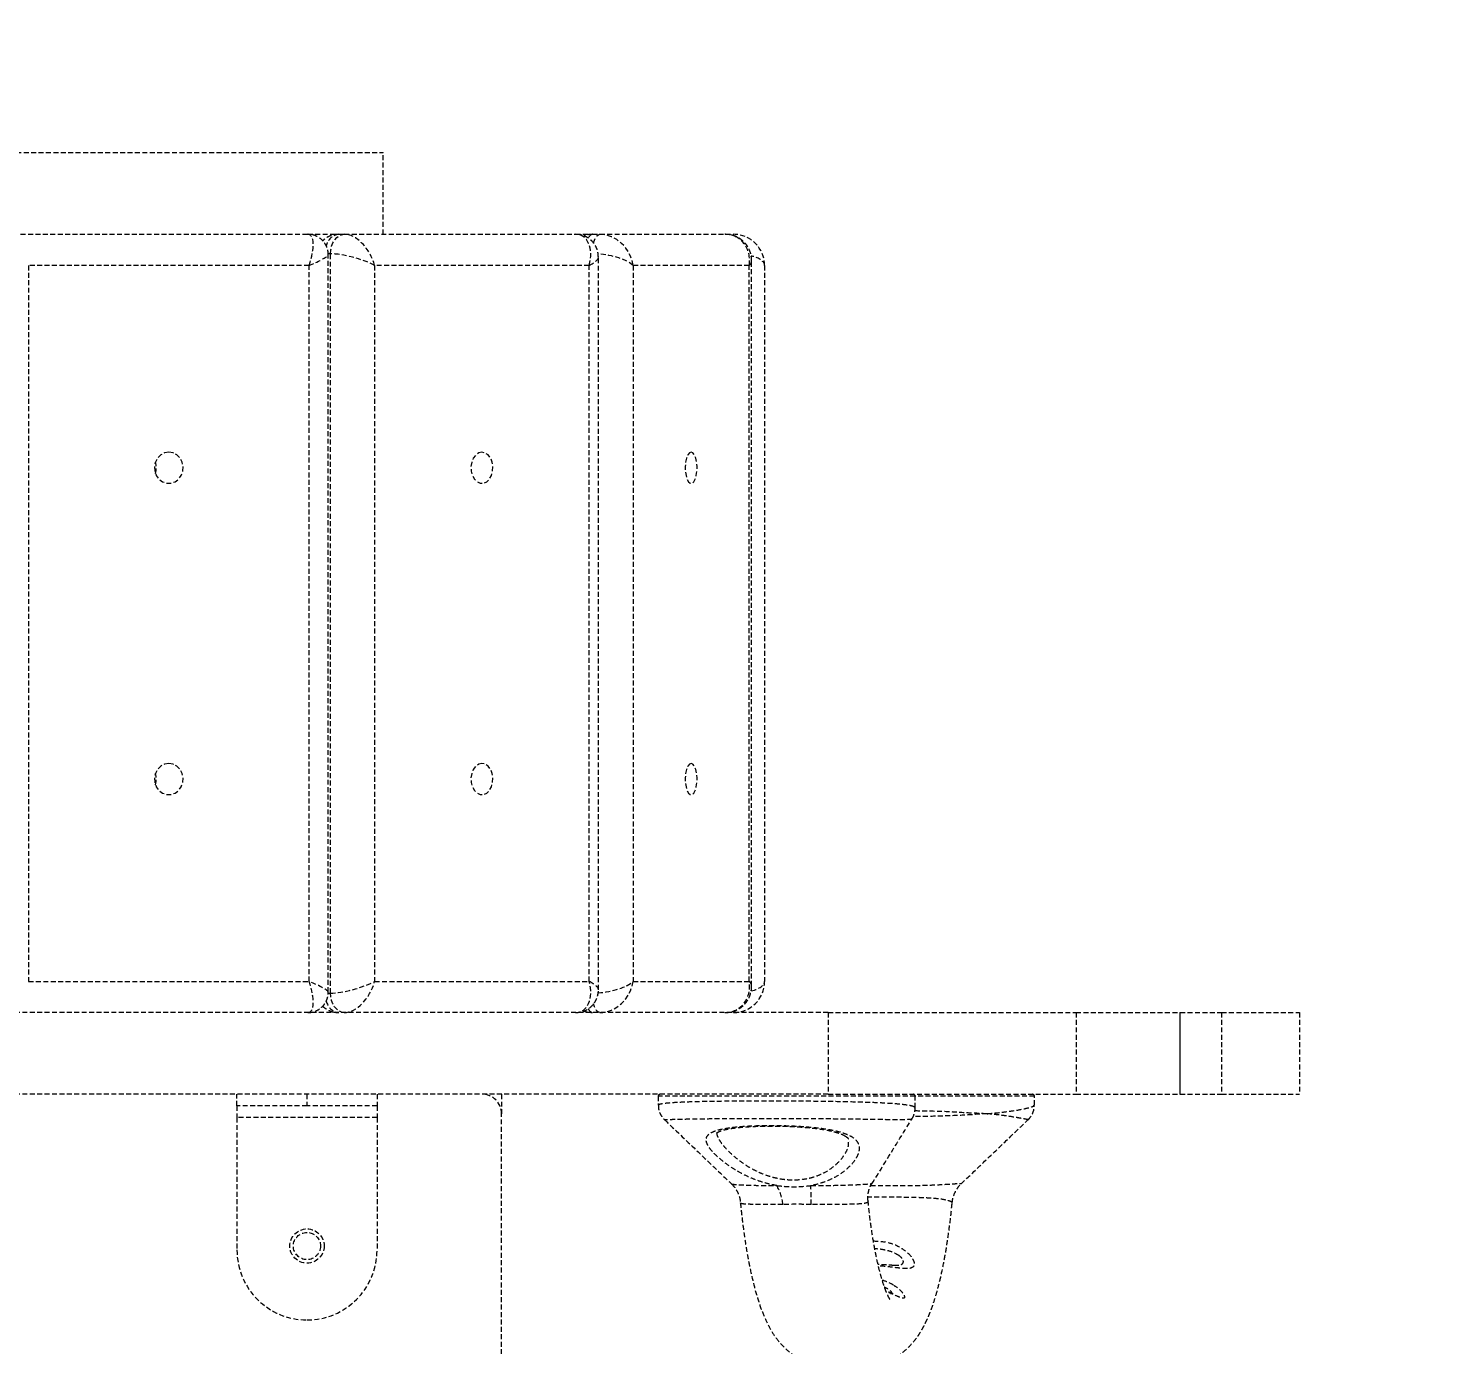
# Model space of a CAD drawing. Header units: millimetres. Extents: x -468 to 5922, y -120 to 5313.
# Drawn here: x 4095.6 to 4462.2, y 3506.8 to 3845 of the extents above; entities that cross this region are included whole.
import ezdxf

# ---------------------------------------------------------------- set-up
doc = ezdxf.new("R2010")
doc.units = ezdxf.units.MM
doc.linetypes.add('HIDDEN', pattern=[1.905, 1.27, -0.635])
doc.layers.add('DIKOM_ОБЬЕКТ', color=7, linetype='Continuous')
doc.layers.add('DIKOM_РАЗМЕР_ЗОНА', color=7, linetype='Continuous')
doc.styles.add('style1', font='arialbd.ttf', dxfattribs={"width": 0.8})
doc.dimstyles.new('1-50', dxfattribs={"dimtxt": 300, "dimasz": 200, "dimexe": 100, "dimexo": 0, "dimgap": 100, "dimtad": 1, "dimtxsty": 'style1', "dimcen": 200, "dimclrd": 7, "dimclre": 7, "dimclrt": 7, "dimadec": 1, "dimazin": 2, "dimtfac": 1, "dimtmove": 0, "dimatfit": 2, "dimfxl": 0, "dimlwd": 25, "dimlwe": 18, "dimarcsym": 0})

# ---------------------------------------------------------------- blocks, each defined once
blk = doc.blocks.new('*D38')
at = {"layer": 'Defpoints', "color": 0, "transparency": 16777216}
for p in [(4635.22, 5313.1), (-18.18, 679.1), (4922.12, 679.1)]:
    blk.add_point(p, dxfattribs=at)
at = {"layer": 'DIKOM_РАЗМЕР_ЗОНА', "color": 7, "lineweight": 18, "transparency": 16777216}
for p, q in [((4635.22, 5313.1), (-118.18, 5313.1)), ((4922.12, 679.1), (-118.18, 679.1))]:
    blk.add_line(p, q, dxfattribs=at)
at = {"layer": 'DIKOM_РАЗМЕР_ЗОНА', "color": 7, "lineweight": 25, "transparency": 16777216}
blk.add_line((-18.18, 5113.1), (-18.18, 879.1), dxfattribs=at)
at = {"layer": 'DIKOM_РАЗМЕР_ЗОНА', "color": 7, "transparency": 16777216}
for points in [[(-51.51, 5113.1), (15.15, 5113.1), (-18.18, 5313.1)], [(-51.51, 879.1), (15.15, 879.1), (-18.18, 679.1)]]:
    blk.add_solid(points, dxfattribs=at)
at = {"layer": 'DIKOM_РАЗМЕР_ЗОНА', "color": 7, "transparency": 16777216, "insert": (-271.35, 2810.16), "char_height": 300, "attachment_point": 5, "rotation": 90, "style": 'style1'}
blk.add_mtext('{\\fArial|b0|i0|c204|p34;4640}', dxfattribs=at)

msp = doc.modelspace()

# ---------------------------------------------------------------- linework, layer by layer
at = {"layer": 'DIKOM_ОБЬЕКТ', "color": 7, "linetype": 'HIDDEN', "lineweight": 15}
for p, q in [((3886.717, 3813.098), (4186.717, 3813.098)), ((4186.717, 3792.098), (4186.717, 3813.098)), ((4089.758, 3792.098), (4167.364, 3792.098)), ((4167.364, 3792.098), (4175.31, 3792.098)), ((4175.31, 3792.098), (4176.724, 3792.098)), ((4176.724, 3792.098), (4236.121, 3792.098)), ((4236.121, 3792.098), (4240.528, 3792.098)), ((4240.528, 3792.098), (4242.375, 3792.098)), ((4242.375, 3792.098), (4274.521, 3792.098)), ((4274.717, 3792.098), (4276.717, 3792.098)), ((4276.717, 3791.743), (4276.717, 3792.098)), ((4095.591, 3784.098), (4095.591, 3600.098)), ((4167.654, 3784.098), (4095.591, 3784.098)), ((4167.654, 3600.098), (4167.654, 3784.098)), ((4173.189, 3787.098), (4172.579, 3787.098)), ((4172.592, 3597.327), (4172.592, 3786.87)), ((4173.189, 3597.098), (4173.189, 3787.098)), ((4184.502, 3784.098), (4184.502, 3600.098)), ((4239.657, 3784.098), (4184.502, 3784.098)), ((4239.657, 3600.098), (4239.657, 3784.098)), ((4242, 3597.977), (4242, 3786.22)), ((4250.915, 3784.098), (4250.915, 3600.098)), ((4280.764, 3784.098), (4250.915, 3784.098)), ((4280.764, 3600.098), (4280.764, 3784.098)), ((4281.373, 3598.95), (4281.373, 3785.246)), ((4284.717, 3784.098), (4284.717, 3600.098)), ((4095.591, 3600.098), (4167.654, 3600.098)), ((4172.587, 3597.098), (4173.189, 3597.098)), ((4184.502, 3600.098), (4239.657, 3600.098)), ((4250.915, 3600.098), (4280.764, 3600.098)), ((4301.017, 3592.098), (4076.029, 3592.098)), ((4276.717, 3592.098), (4276.717, 3592.435)), ((4301.017, 3592.098), (4301.017, 3571.098)), ((4301.017, 3592.098), (4364.718, 3592.098)), ((4364.718, 3592.098), (4364.718, 3571.098)), ((4364.718, 3592.098), (4391.42, 3592.098)), ((4391.42, 3592.098), (4391.42, 3571.098)), ((4391.42, 3592.098), (4391.488, 3592.098)), ((4391.488, 3571.098), (4391.488, 3592.098)), ((4391.488, 3592.098), (4402.118, 3592.098)), ((4402.118, 3592.098), (4402.118, 3571.098)), ((4402.118, 3592.098), (4422.118, 3592.098)), ((4422.118, 3592.098), (4422.118, 3571.098)), ((4301.017, 3571.098), (4076.029, 3571.098)), ((4149.131, 3568.098), (4149.131, 3571.098)), ((4167.131, 3571.098), (4167.131, 3568.098)), ((4185.131, 3571.098), (4185.131, 3568.098)), ((4217.131, 3571.098), (4217.131, 3566.098)), ((4301.017, 3571.098), (4364.718, 3571.098)), ((4364.718, 3571.098), (4391.42, 3571.098)), ((4391.42, 3571.098), (4391.488, 3571.098)), ((4391.488, 3571.098), (4402.118, 3571.098)), ((4402.118, 3571.098), (4422.118, 3571.098)), ((4167.131, 3568.098), (4149.131, 3568.098)), ((4149.131, 3568.098), (4149.131, 3565.098)), ((4185.131, 3568.098), (4167.131, 3568.098)), ((4185.131, 3568.098), (4185.131, 3565.098)), ((4257.375, 3570.598), (4257.375, 3568.3)), ((4285.162, 3570.598), (4257.375, 3570.598)), ((4323.375, 3570.598), (4285.162, 3570.598)), ((4323.375, 3567.587), (4323.375, 3570.598)), ((4354.027, 3570.598), (4323.375, 3570.598)), ((4354.027, 3568.302), (4354.027, 3570.598)), ((4185.131, 3565.098), (4149.131, 3565.098)), ((4149.131, 3565.098), (4149.131, 3531.098)), ((4185.131, 3565.098), (4185.131, 3531.098)), ((4217.131, 2426.098), (4217.131, 3566.098)), ((4276.311, 3548.084), (4276.305, 3548.079)), ((4317.731, 3527.144), (4317.919, 3527.144))]:
    msp.add_line(p, q, dxfattribs=at)
at = {"layer": 'DIKOM_ОБЬЕКТ', "color": 7, "linetype": 'HIDDEN', "lineweight": 15, "flags": 128}
for points in [[(4173.189, 3787.098), (4173.257, 3788.074), (4173.458, 3789.012), (4173.785, 3789.876), (4174.224, 3790.634), (4174.76, 3791.256), (4175.371, 3791.718), (4176.034, 3792.002), (4176.724, 3792.098)], [(4240.78, 3789.858), (4240.785, 3789.876), (4241.022, 3790.634), (4241.312, 3791.256), (4241.643, 3791.718), (4242.002, 3792.002), (4242.375, 3792.098)], [(4131.623, 3736.098), (4130.533, 3735.921), (4129.541, 3735.403), (4128.733, 3734.592), (4128.183, 3733.56), (4127.937, 3732.397), (4128.02, 3731.208), (4128.422, 3730.098), (4129.109, 3729.166), (4130.019, 3728.495), (4131.072, 3728.143), (4132.173, 3728.143), (4133.226, 3728.495), (4134.136, 3729.166), (4134.823, 3730.098), (4135.225, 3731.208), (4135.308, 3732.397), (4135.063, 3733.56), (4134.512, 3734.592), (4133.704, 3735.403), (4132.712, 3735.921), (4131.623, 3736.098)], [(4212.08, 3736.098), (4211.246, 3735.921), (4210.486, 3735.403), (4209.868, 3734.592), (4209.447, 3733.56), (4209.259, 3732.397), (4209.322, 3731.208), (4209.63, 3730.098), (4210.156, 3729.166), (4210.852, 3728.495), (4211.658, 3728.143), (4212.501, 3728.143), (4213.307, 3728.495), (4214.003, 3729.166), (4214.529, 3730.098), (4214.837, 3731.208), (4214.9, 3732.397), (4214.712, 3733.56), (4214.291, 3734.592), (4213.673, 3735.403), (4212.913, 3735.921), (4212.08, 3736.098)], [(4265.839, 3736.098), (4265.388, 3735.921), (4264.977, 3735.403), (4264.642, 3734.592), (4264.414, 3733.56), (4264.313, 3732.397), (4264.347, 3731.208), (4264.514, 3730.098), (4264.798, 3729.166), (4265.175, 3728.495), (4265.611, 3728.143), (4266.067, 3728.143), (4266.503, 3728.495), (4266.88, 3729.166), (4267.165, 3730.098), (4267.332, 3731.208), (4267.366, 3732.397), (4267.264, 3733.56), (4267.036, 3734.592), (4266.702, 3735.403), (4266.29, 3735.921), (4265.839, 3736.098)], [(4131.623, 3656.098), (4130.533, 3655.921), (4129.541, 3655.403), (4128.733, 3654.592), (4128.183, 3653.56), (4127.937, 3652.397), (4128.02, 3651.208), (4128.422, 3650.098), (4129.109, 3649.166), (4130.019, 3648.495), (4131.072, 3648.143), (4132.173, 3648.143), (4133.226, 3648.495), (4134.136, 3649.166), (4134.823, 3650.098), (4135.225, 3651.208), (4135.308, 3652.397), (4135.063, 3653.56), (4134.512, 3654.592), (4133.704, 3655.403), (4132.712, 3655.921), (4131.623, 3656.098)], [(4212.08, 3656.098), (4211.246, 3655.921), (4210.486, 3655.403), (4209.868, 3654.592), (4209.447, 3653.56), (4209.259, 3652.397), (4209.322, 3651.208), (4209.63, 3650.098), (4210.156, 3649.166), (4210.852, 3648.495), (4211.658, 3648.143), (4212.501, 3648.143), (4213.307, 3648.495), (4214.003, 3649.166), (4214.529, 3650.098), (4214.837, 3651.208), (4214.9, 3652.397), (4214.712, 3653.56), (4214.291, 3654.592), (4213.673, 3655.403), (4212.913, 3655.921), (4212.08, 3656.098)], [(4265.839, 3656.098), (4265.388, 3655.921), (4264.977, 3655.403), (4264.642, 3654.592), (4264.414, 3653.56), (4264.313, 3652.397), (4264.347, 3651.208), (4264.514, 3650.098), (4264.798, 3649.166), (4265.175, 3648.495), (4265.611, 3648.143), (4266.067, 3648.143), (4266.503, 3648.495), (4266.88, 3649.166), (4267.165, 3650.098), (4267.332, 3651.208), (4267.366, 3652.397), (4267.264, 3653.56), (4267.036, 3654.592), (4266.702, 3655.403), (4266.29, 3655.921), (4265.839, 3656.098)], [(4176.724, 3592.098), (4176.034, 3592.195), (4175.371, 3592.479), (4174.76, 3592.941), (4174.224, 3593.563), (4173.785, 3594.321), (4173.458, 3595.185), (4173.257, 3596.123), (4173.189, 3597.098)], [(4242.375, 3592.098), (4242.002, 3592.195), (4241.643, 3592.479), (4241.312, 3592.941), (4241.022, 3593.563), (4240.785, 3594.321), (4240.782, 3594.33)], [(4296.667, 3542.773), (4296.658, 3543.565), (4296.651, 3544.316), (4296.644, 3545.018), (4296.637, 3545.668), (4296.632, 3546.258), (4296.628, 3546.785), (4296.625, 3547.244), (4296.623, 3547.632)]]:
    msp.add_lwpolyline(points, dxfattribs=at)
at = {"layer": 'DIKOM_ОБЬЕКТ', "color": 7, "linetype": 'HIDDEN', "lineweight": 15}
for radius in [4.4, 3.5]:
    msp.add_circle((4167.131, 3532.098), radius, dxfattribs=at)
for centre, radius, start, end in [((4175.762, 3788.358), 3.768, 96.89193, 168.90813), ((4240.869, 3790.56), 1.576, 102.50234, 157.67489), ((4276.717, 3784.098), 8, 0, 90), ((4124.126, 3732.098), 4.304, 340.31167, 19.68833), ((4124.126, 3652.098), 4.304, 340.31074, 19.68926), ((4276.717, 3600.098), 8, 270, 0), ((4175.757, 3595.827), 3.756, 191.65105, 263.16269), ((4240.868, 3593.636), 1.574, 202.38806, 257.51882), ((4212.131, 3566.098), 5, 0, 90), ((4257.875, 3570.598), 0.5, 90, 180), ((4322.875, 3570.598), 0.5, 0, 90), ((4353.527, 3570.598), 0.5, 0, 90), ((4277.95, 3541.79), 11.481, 4.90715, 30.58508), ((4167.131, 3531.098), 18, 180, 270), ((4167.131, 3531.098), 18, 270, 0)]:
    msp.add_arc(centre, radius, start, end, dxfattribs=at)
for centre, major_axis, ratio, start_param, end_param in [((4164.592, 3784.098), (3.153, 7.929), 0.3363472, 4.8453439, 6.4161402), ((4178.846, 3784.098), (-3.654, 7.664), 0.6277393, 4.4215622, 5.9923586), ((4234, 3784.098), (3.654, 7.664), 0.6277393, 5.0032157, 6.574012), ((4243.524, 3784.098), (-4.577, 7.004), 0.8446743, 4.2080662, 5.7788625), ((4273.373, 3784.098), (4.577, 7.004), 0.8446743, 5.2167117, 6.7875081), ((4164.592, 3784.098), (7.992, 2.821), 0.1278709, 5.059989, 6.2380863), ((4178.846, 3784.098), (7.98, -2.264), 0.2466119, 0.8552526, 2.4260489), ((4234, 3784.098), (7.98, 2.264), 0.2466119, 5.4279327, 6.2125075), ((4243.524, 3784.098), (7.988, -1.299), 0.3385561, 0.4476845, 1.8302645), ((4273.373, 3784.098), (7.988, 1.299), 0.3385561, 5.8355008, 6.227335), ((4276.717, 3784.098), (8, 0), 0.375, 0, 0.955195), ((4164.592, 3600.098), (-3.153, 7.929), 0.3363472, 3.0086378, 4.5794341), ((4164.592, 3600.098), (7.992, -2.821), 0.1278709, 0.045099, 1.2231963), ((4178.846, 3600.098), (7.98, 2.264), 0.2466119, 3.8571364, 5.4279327), ((4178.846, 3600.098), (3.654, 7.664), 0.6277393, 3.4324194, 5.0032157), ((4234, 3600.098), (-3.654, 7.664), 0.6277393, 2.8507659, 4.4215622), ((4234, 3600.098), (7.98, -2.264), 0.2466119, 0.0698544, 0.8552526), ((4243.524, 3600.098), (7.988, 1.299), 0.3385561, 4.4527892, 5.8355008), ((4243.524, 3600.098), (4.577, 7.004), 0.8446743, 3.6459154, 5.2167117), ((4273.373, 3600.098), (-4.577, 7.004), 0.8446743, 2.6372699, 4.2080662), ((4273.373, 3600.098), (7.988, -1.299), 0.3385561, 0.0549854, 0.4476845), ((4276.717, 3600.098), (8, 0), 0.375, 5.3282019, 6.2831853)]:
    msp.add_ellipse(centre, major_axis=major_axis, ratio=ratio, start_param=start_param, end_param=end_param, dxfattribs=at)
for points, knots in [([(4172.57, 3786.863), (4172.576, 3786.974), (4172.605, 3787.46), (4172.421, 3788.343), (4171.985, 3789.44), (4171.261, 3790.451), (4170.319, 3791.258), (4169.255, 3791.793), (4168.26, 3792.059), (4167.634, 3792.087), (4167.364, 3792.098)], [0, 0, 0, 0, 0.0415355, 0.1802912, 0.3239138, 0.4701549, 0.6280133, 0.7701994, 0.900869, 1, 1, 1, 1]), ([(4175.31, 3792.098), (4174.835, 3792.069), (4173.939, 3792.014), (4172.695, 3791.553), (4171.769, 3791.033), (4171.343, 3790.575), (4171.205, 3790.427)], [0, 0, 0, 0, 0.3129631, 0.5898008, 0.8672663, 1, 1, 1, 1]), ([(4241.992, 3786.208), (4241.976, 3786.598), (4241.942, 3787.402), (4241.573, 3788.594), (4240.959, 3789.708), (4240.096, 3790.672), (4239.046, 3791.411), (4237.887, 3791.886), (4236.9, 3792.077), (4236.314, 3792.093), (4236.121, 3792.098)], [0, 0, 0, 0, 0.1287983, 0.2650241, 0.4009619, 0.5370957, 0.6779728, 0.8103002, 0.9377365, 1, 1, 1, 1]), ([(4240.528, 3792.098), (4240.131, 3792.084), (4239.34, 3792.056), (4238.592, 3791.821), (4238.22, 3791.704)], [0, 0, 0, 0, 0.5022571, 1, 1, 1, 1]), ([(4281.352, 3785.234), (4281.344, 3785.618), (4281.327, 3786.458), (4280.982, 3787.725), (4280.366, 3789.006), (4279.468, 3790.14), (4278.337, 3791.054), (4277.074, 3791.682), (4275.787, 3792.039), (4274.923, 3792.08), (4274.521, 3792.098)], [0, 0, 0, 0, 0.1093887, 0.2395582, 0.3670364, 0.5054426, 0.6378353, 0.7656831, 0.890873, 1, 1, 1, 1]), ([(4167.364, 3592.098), (4167.712, 3592.118), (4168.447, 3592.159), (4169.543, 3592.518), (4170.58, 3593.128), (4171.458, 3593.979), (4172.102, 3594.987), (4172.466, 3596.05), (4172.608, 3596.842), (4172.582, 3597.257), (4172.577, 3597.335)], [0, 0, 0, 0, 0.1274466, 0.2696802, 0.4151898, 0.5621455, 0.7104096, 0.8454849, 0.97125, 1, 1, 1, 1]), ([(4236.121, 3592.098), (4236.596, 3592.128), (4237.49, 3592.185), (4238.744, 3592.636), (4239.865, 3593.325), (4240.801, 3594.27), (4241.484, 3595.39), (4241.868, 3596.557), (4242.019, 3597.437), (4241.988, 3597.907), (4241.982, 3597.993)], [0, 0, 0, 0, 0.1530493, 0.2884346, 0.4241251, 0.573293, 0.7119374, 0.8431623, 0.9712019, 1, 1, 1, 1]), ([(4274.521, 3592.098), (4274.916, 3592.117), (4275.778, 3592.156), (4277.056, 3592.508), (4278.335, 3593.14), (4279.462, 3594.05), (4280.365, 3595.192), (4280.978, 3596.459), (4281.325, 3597.734), (4281.346, 3598.574), (4281.356, 3598.962)], [0, 0, 0, 0, 0.10734069, 0.23379382, 0.35934005, 0.49720465, 0.63053622, 0.7603719, 0.88925098, 1, 1, 1, 1]), ([(4171.177, 3593.772), (4171.236, 3593.704), (4171.581, 3593.305), (4172.396, 3592.796), (4173.542, 3592.309), (4174.532, 3592.12), (4175.118, 3592.104), (4175.31, 3592.098)], [0, 0, 0, 0, 0.0588879, 0.3452994, 0.6143325, 0.8734149, 1, 1, 1, 1]), ([(4238.211, 3592.496), (4238.58, 3592.379), (4239.331, 3592.142), (4240.124, 3592.113), (4240.528, 3592.098)], [0, 0, 0, 0, 0.4912645, 1, 1, 1, 1]), ([(4257.413, 3568.299), (4257.411, 3568.033), (4257.406, 3567.38), (4257.705, 3566.41), (4258.184, 3565.487), (4258.664, 3564.861), (4258.951, 3564.606), (4259.038, 3564.529)], [0, 0, 0, 0, 0.1755944, 0.4318468, 0.6714953, 0.9013471, 1, 1, 1, 1]), ([(4257.486, 3568.301), (4257.458, 3568.343), (4257.353, 3568.498), (4258.154, 3568.699), (4259.833, 3568.918), (4262.456, 3569.086), (4265.838, 3569.217), (4269.935, 3569.315), (4274.599, 3569.383), (4279.719, 3569.422), (4284.278, 3569.434), (4288.926, 3569.429), (4293.624, 3569.406), (4299.117, 3569.352), (4304.358, 3569.268), (4309.211, 3569.154), (4313.519, 3569.003), (4317.186, 3568.811), (4320.084, 3568.569), (4322.124, 3568.268), (4323.246, 3567.941), (4323.269, 3567.69), (4323.279, 3567.586)], [0, 0, 0, 0, 0.0201825, 0.073811, 0.1274387, 0.1810649, 0.2346913, 0.2883174, 0.3419439, 0.3955711, 0.4491984, 0.477276, 0.5309144, 0.5845529, 0.6382047, 0.6918569, 0.7455487, 0.7992404, 0.8531051, 0.90697, 0.9610787, 1, 1, 1, 1]), ([(4322.56, 3564.812), (4322.609, 3564.88), (4322.867, 3565.237), (4323.173, 3566.077), (4323.399, 3566.97), (4323.353, 3567.482), (4323.343, 3567.589)], [0, 0, 0, 0, 0.0932992, 0.4923062, 0.8937374, 1, 1, 1, 1]), ([(4341.89, 3566.099), (4341.902, 3566.099), (4341.935, 3566.099), (4342.045, 3566.115), (4342.395, 3566.138), (4343.074, 3566.205), (4344.976, 3566.385), (4347.758, 3566.723), (4350.775, 3567.215), (4352.838, 3567.687), (4353.926, 3568.054), (4353.921, 3568.231), (4353.919, 3568.302)], [0, 0, 0, 0, 0.0015776, 0.0043579, 0.0146488, 0.0482815, 0.0963835, 0.2809174, 0.4800979, 0.685782, 0.8727534, 1, 1, 1, 1]), ([(4352.357, 3564.523), (4352.417, 3564.574), (4352.696, 3564.81), (4353.195, 3565.445), (4353.707, 3566.424), (4354.002, 3567.416), (4353.995, 3568.058), (4353.992, 3568.302)], [0, 0, 0, 0, 0.0689303, 0.3197443, 0.57655, 0.8391447, 1, 1, 1, 1]), ([(4322.564, 3564.8), (4322.565, 3564.798), (4322.653, 3564.681), (4321.946, 3564.589), (4320.495, 3564.516), (4318.154, 3564.533), (4315.212, 3564.577), (4311.63, 3564.633), (4307.583, 3564.688), (4303.077, 3564.738), (4298.31, 3564.776), (4293.31, 3564.803), (4289.068, 3564.815), (4284.872, 3564.817), (4280.752, 3564.812), (4276.125, 3564.792), (4271.83, 3564.759), (4268.039, 3564.715), (4264.793, 3564.663), (4262.204, 3564.606), (4260.335, 3564.555), (4259.204, 3564.517), (4259.1, 3564.537), (4259.052, 3564.546)], [0, 0, 0, 0, 0.00098631, 0.05466415, 0.10988093, 0.16170066, 0.21479937, 0.26551457, 0.31750711, 0.36765985, 0.41911708, 0.46898377, 0.52017099, 0.54658661, 0.59641833, 0.64757434, 0.69760492, 0.74895208, 0.79943118, 0.85120556, 0.90249579, 0.95505605, 1, 1, 1, 1]), ([(4259.053, 3564.499), (4261.717, 3561.946), (4267.37, 3556.526), (4273.176, 3550.964), (4276.246, 3548.023)], [0, 0, 0, 0, 0.4711653, 1, 1, 1, 1]), ([(4312.291, 3548.09), (4314.058, 3550.971), (4317.394, 3556.414), (4320.914, 3562.114), (4322.571, 3564.796)], [0, 0, 0, 0, 0.5294792, 1, 1, 1, 1]), ([(4341.89, 3566.099), (4341.877, 3566.099), (4340.498, 3566.073), (4337.556, 3565.761), (4332.71, 3565.577), (4327.746, 3565.408), (4324.388, 3565.359), (4322.837, 3565.335)], [0, 0, 0, 0, 0.00234884, 0.25605008, 0.51589241, 0.7763946, 1, 1, 1, 1]), ([(4323.299, 3566.897), (4324.665, 3566.871), (4327.857, 3566.81), (4332.659, 3566.691), (4337.53, 3566.275), (4340.495, 3566.291), (4341.877, 3566.101), (4341.89, 3566.099)], [0, 0, 0, 0, 0.2023328, 0.4726026, 0.7350521, 0.9974494, 1, 1, 1, 1]), ([(4335.191, 3548.063), (4336.787, 3549.596), (4340.044, 3552.724), (4344.939, 3557.409), (4349.118, 3561.403), (4351.466, 3563.657), (4352.338, 3564.494)], [0, 0, 0, 0, 0.2773038, 0.565638, 0.8386124, 1, 1, 1, 1]), ([(4352.337, 3564.547), (4352.359, 3564.548), (4352.501, 3564.556), (4351.942, 3564.654), (4350.543, 3564.921), (4348.313, 3565.316), (4346.002, 3565.652), (4344.329, 3565.854), (4343.416, 3565.951), (4342.867, 3566.007), (4342.553, 3566.035), (4342.203, 3566.073), (4342.006, 3566.08), (4341.902, 3566.097), (4341.89, 3566.099)], [0, 0, 0, 0, 0.0361955, 0.2389511, 0.4443298, 0.6571412, 0.8025564, 0.8869686, 0.937295, 0.9460254, 0.9710726, 0.9847661, 0.9981724, 1, 1, 1, 1]), ([(4287.834, 3547.632), (4287.148, 3547.763), (4285.584, 3548.064), (4283.226, 3548.775), (4280.72, 3549.761), (4278.296, 3550.976), (4275.897, 3552.442), (4273.685, 3554.075), (4272.082, 3555.516), (4270.852, 3556.852), (4269.994, 3558.072), (4269.598, 3559.286), (4269.826, 3560.308), (4270.66, 3561.112), (4272.057, 3561.748), (4273.898, 3562.226), (4276.182, 3562.59), (4278.788, 3562.846), (4281.703, 3563.011), (4284.791, 3563.09), (4288.028, 3563.088), (4291.268, 3563.004), (4294.482, 3562.835), (4297.526, 3562.577), (4300.371, 3562.217), (4302.891, 3561.752), (4305.062, 3561.156), (4306.793, 3560.427), (4308.068, 3559.537), (4308.671, 3558.712), (4308.982, 3557.859), (4309.064, 3556.998), (4308.78, 3555.718), (4307.991, 3554.205), (4306.548, 3552.466), (4304.456, 3550.707), (4301.967, 3549.271), (4299.329, 3548.248), (4297.586, 3547.808), (4296.654, 3547.637), (4296.623, 3547.632)], [0, 0, 0, 0, 0.0178171, 0.0406122, 0.0638768, 0.0899599, 0.1165605, 0.147773, 0.1798453, 0.1976928, 0.22791, 0.2591191, 0.2888938, 0.3196858, 0.3477183, 0.3765962, 0.4040059, 0.4321998, 0.4594048, 0.4873734, 0.5144916, 0.5423652, 0.5694306, 0.5972478, 0.6242667, 0.6520366, 0.6790476, 0.7068126, 0.7340092, 0.7619683, 0.7716656, 0.7950574, 0.8188843, 0.849342, 0.8806255, 0.9145782, 0.9496815, 0.9741131, 0.9991563, 1, 1, 1, 1]), ([(4272.4, 3561.143), (4272.401, 3561.147), (4272.404, 3561.155), (4272.642, 3561.342), (4273.19, 3561.604), (4274.038, 3561.887), (4275.178, 3562.155), (4276.617, 3562.396), (4278.313, 3562.597), (4280.234, 3562.754), (4282.346, 3562.863), (4284.593, 3562.925), (4286.933, 3562.938), (4289.32, 3562.905), (4291.706, 3562.821), (4294.048, 3562.687), (4296.296, 3562.501), (4298.409, 3562.26), (4300.341, 3561.965), (4302.05, 3561.616), (4303.488, 3561.219), (4304.57, 3560.819), (4305.064, 3560.558), (4305.274, 3560.447)], [0, 0, 0, 0, 0.0318868, 0.0712843, 0.1130823, 0.1562378, 0.2022757, 0.2503581, 0.2996632, 0.3503976, 0.4016457, 0.4535152, 0.5054982, 0.5574687, 0.6098048, 0.6616104, 0.7135882, 0.7650518, 0.8160523, 0.8666483, 0.9155833, 0.9641884, 1, 1, 1, 1]), ([(4272.469, 3561.234), (4272.457, 3561.171), (4272.377, 3560.762), (4272.775, 3559.82), (4273.511, 3558.615), (4274.61, 3557.281), (4276.009, 3555.852), (4277.916, 3554.247), (4279.994, 3552.79), (4282.07, 3551.594), (4284.241, 3550.61), (4286.428, 3549.863), (4288.705, 3549.349), (4291.091, 3549.072), (4293.54, 3549.099), (4295.956, 3549.44), (4298.173, 3550.086), (4300.43, 3551.093), (4302.548, 3552.518), (4304.315, 3554.246), (4305.52, 3555.961), (4306.331, 3557.606), (4306.302, 3558.556), (4306.288, 3559.03)], [0, 0, 0, 0, 0.01029019, 0.06662444, 0.12299195, 0.15597086, 0.2143425, 0.27272681, 0.32055848, 0.36836079, 0.40935129, 0.45030838, 0.48991198, 0.52949306, 0.57314149, 0.61680581, 0.6605624, 0.70436416, 0.76685282, 0.82943972, 0.88641716, 0.94338153, 1, 1, 1, 1]), ([(4305.274, 3560.447), (4305.404, 3560.368), (4305.77, 3560.144), (4306.148, 3559.796), (4306.35, 3559.464), (4306.43, 3559.292), (4306.415, 3559.07), (4306.412, 3559.02)], [0, 0, 0, 0, 0.1348176, 0.3792409, 0.6315981, 0.91777, 1, 1, 1, 1]), ([(4276.305, 3548.079), (4276.273, 3548.07), (4276.22, 3548.057), (4276.492, 3548), (4277.015, 3547.926), (4277.827, 3547.863), (4278.872, 3547.802), (4280.225, 3547.744), (4282.42, 3547.691), (4284.961, 3547.652), (4286.799, 3547.639), (4287.834, 3547.632)], [0, 0, 0, 0, 0.0544541, 0.0914336, 0.2147495, 0.3431537, 0.3578024, 0.5147347, 0.6768021, 0.8179653, 1, 1, 1, 1]), ([(4276.245, 3548.015), (4276.264, 3547.999), (4276.52, 3547.78), (4277.088, 3547.076), (4277.821, 3545.885), (4278.359, 3544.508), (4278.479, 3543.554), (4278.531, 3543.14)], [0, 0, 0, 0, 0.0171182, 0.2296553, 0.4837615, 0.7754578, 1, 1, 1, 1]), ([(4287.834, 3547.632), (4289.171, 3547.488), (4292.151, 3547.167), (4295.034, 3547.467), (4296.623, 3547.632)], [0, 0, 0, 0, 0.4488633, 1, 1, 1, 1]), ([(4296.623, 3547.632), (4297.747, 3547.639), (4300.023, 3547.655), (4303.14, 3547.699), (4305.925, 3547.764), (4308.081, 3547.842), (4309.793, 3547.933), (4311.28, 3548.04), (4312.28, 3548.154), (4312.227, 3548.146), (4312.208, 3548.143)], [0, 0, 0, 0, 0.1526733, 0.3089737, 0.4340737, 0.5628665, 0.6568151, 0.7537962, 0.9103329, 1, 1, 1, 1]), ([(4311.288, 3543.615), (4311.257, 3544.099), (4311.194, 3545.085), (4311.476, 3546.487), (4311.856, 3547.537), (4312.145, 3547.994), (4312.231, 3548.131)], [0, 0, 0, 0, 0.2908996, 0.5928874, 0.8775225, 1, 1, 1, 1]), ([(4311.948, 3547.628), (4312.643, 3547.629), (4314.71, 3547.632), (4317.999, 3547.634), (4321.677, 3547.649), (4325.117, 3547.693), (4328.466, 3547.793), (4331.366, 3547.96), (4333.59, 3548.124), (4334.791, 3548.177), (4335.237, 3548.138), (4335.188, 3548.1), (4335.168, 3548.086)], [0, 0, 0, 0, 0.0704041, 0.2091198, 0.3172126, 0.4284886, 0.5538782, 0.6777307, 0.787264, 0.8969614, 0.9600048, 1, 1, 1, 1]), ([(4332.911, 3543.155), (4332.933, 3543.429), (4333, 3544.246), (4333.437, 3545.536), (4334.104, 3546.785), (4334.728, 3547.623), (4335.093, 3547.958), (4335.203, 3548.059)], [0, 0, 0, 0, 0.14355034, 0.4277039, 0.68048125, 0.90424159, 1, 1, 1, 1]), ([(4278.543, 3543.142), (4278.523, 3543.149), (4278.496, 3543.159), (4278.52, 3543.176), (4278.526, 3543.181)], [0, 0, 0, 0, 0.72666, 1, 1, 1, 1]), ([(4278.512, 3543.181), (4278.518, 3543.106), (4278.651, 3541.535), (4278.966, 3538.815), (4279.427, 3535.179), (4279.885, 3532.15), (4280.332, 3529.515), (4280.959, 3526.219), (4281.858, 3522.231), (4283.075, 3517.966), (4284.419, 3514.281), (4285.868, 3511.214), (4287.539, 3508.498), (4289.542, 3506.143), (4291.726, 3504.307), (4293.729, 3503.032), (4295.828, 3502.01), (4298.046, 3501.184), (4300.733, 3500.507), (4303.693, 3500.116), (4306.696, 3500.062), (4309.462, 3500.32), (4311.747, 3500.766), (4313.507, 3501.262), (4315.092, 3501.828), (4316.672, 3502.521), (4318.571, 3503.565), (4320.563, 3505.002), (4322.3, 3506.658), (4323.577, 3508.211), (4324.424, 3509.436), (4325.061, 3510.476), (4325.602, 3511.45), (4326.088, 3512.411), (4326.544, 3513.388), (4327.021, 3514.501), (4327.567, 3515.897), (4328.269, 3517.905), (4329.107, 3520.679), (4330.047, 3524.395), (4330.911, 3528.592), (4331.669, 3533.055), (4332.289, 3537.581), (4332.7, 3540.988), (4332.867, 3542.961), (4332.886, 3543.184)], [0, 0, 0, 0, 0.0014167, 0.0296993, 0.0556783, 0.0786142, 0.0985234, 0.1187401, 0.1617416, 0.2081316, 0.2536435, 0.295331, 0.334214, 0.3721361, 0.397348, 0.4184563, 0.4324178, 0.4486877, 0.4674034, 0.4869169, 0.5064786, 0.5248025, 0.5398388, 0.5516174, 0.5610089, 0.5742666, 0.5927056, 0.6159776, 0.640117, 0.6609839, 0.6790486, 0.6933299, 0.7071402, 0.7204934, 0.733403, 0.746909, 0.7651431, 0.788207, 0.8205413, 0.8576942, 0.8983912, 0.9304166, 0.9630651, 0.9958173, 1, 1, 1, 1]), ([(4289.389, 3542.772), (4288.531, 3542.773), (4286.843, 3542.776), (4284.516, 3542.782), (4282.699, 3542.791), (4281.243, 3542.806), (4280.11, 3542.832), (4279.221, 3542.892), (4278.67, 3542.988), (4278.583, 3543.094), (4278.543, 3543.142)], [0, 0, 0, 0, 0.160532, 0.3157833, 0.4708938, 0.5655682, 0.6855802, 0.8054566, 0.9110441, 1, 1, 1, 1]), ([(4296.667, 3542.773), (4295.447, 3542.796), (4292.968, 3542.842), (4290.594, 3542.795), (4289.389, 3542.772)], [0, 0, 0, 0, 0.4924407, 1, 1, 1, 1]), ([(4311.172, 3543.604), (4311.225, 3543.554), (4311.42, 3543.373), (4310.688, 3543.083), (4309.062, 3542.877), (4306.794, 3542.815), (4304.403, 3542.792), (4302.074, 3542.784), (4299.479, 3542.777), (4297.605, 3542.774), (4296.667, 3542.773)], [0, 0, 0, 0, 0.0530804, 0.1913591, 0.334417, 0.5057686, 0.617345, 0.729022, 0.8644666, 1, 1, 1, 1]), ([(4332.811, 3543.195), (4332.839, 3543.21), (4333.019, 3543.305), (4332.363, 3543.639), (4330.826, 3544.049), (4328.618, 3544.311), (4326.284, 3544.458), (4323.938, 3544.548), (4321.214, 3544.605), (4317.721, 3544.637), (4314.322, 3544.643), (4312.087, 3544.642), (4311.265, 3544.641)], [0, 0, 0, 0, 0.0198797, 0.1237175, 0.230379, 0.3590383, 0.4422796, 0.5272408, 0.6356095, 0.7468011, 0.9069254, 1, 1, 1, 1]), ([(4316.83, 3518.483), (4316.833, 3518.48), (4316.903, 3518.422), (4316.718, 3518.699), (4316.428, 3519.289), (4315.985, 3520.271), (4315.481, 3521.572), (4314.862, 3523.439), (4314.162, 3525.948), (4313.419, 3529.164), (4312.672, 3533.082), (4311.978, 3537.739), (4311.517, 3541.291), (4311.332, 3543.415), (4311.315, 3543.604)], [0, 0, 0, 0, 0.0034927, 0.0815218, 0.1642247, 0.228948, 0.3090351, 0.4028299, 0.5081813, 0.6223125, 0.7422896, 0.8650693, 0.9880278, 1, 1, 1, 1]), ([(4312.652, 3533.405), (4313.801, 3533.352), (4316.116, 3533.247), (4319.253, 3532.096), (4320.818, 3530.87), (4321.542, 3530.303)], [0, 0, 0, 0, 0.3460312, 0.697228, 1, 1, 1, 1]), ([(4319.216, 3529.661), (4318.67, 3529.975), (4317.595, 3530.593), (4315.633, 3531.09), (4314.112, 3531.335), (4313.231, 3531.349), (4313.03, 3531.353)], [0, 0, 0, 0, 0.3101314, 0.610043, 0.9107315, 1, 1, 1, 1]), ([(4317.919, 3527.127), (4317.907, 3527.127), (4317.778, 3527.123), (4317.284, 3527.137), (4316.434, 3527.185), (4315.249, 3527.27), (4314.352, 3527.324), (4313.861, 3527.354)], [0, 0, 0, 0, 0.0178039, 0.1848857, 0.4073368, 0.6761382, 1, 1, 1, 1]), ([(4321.542, 3530.303), (4321.612, 3530.234), (4322.217, 3529.647), (4322.945, 3528.623), (4323.183, 3527.651), (4323.099, 3526.977), (4322.8, 3526.623), (4322.066, 3526.325), (4321.339, 3526.279), (4319.942, 3526.346), (4318.118, 3526.563), (4315.832, 3526.871), (4314.398, 3526.956), (4313.947, 3526.983)], [0, 0, 0, 0, 0.0195567, 0.1678188, 0.2634892, 0.2998048, 0.4066766, 0.4398414, 0.5680102, 0.59481, 0.7544402, 0.9226402, 1, 1, 1, 1]), ([(4317.919, 3527.144), (4318.149, 3527.14), (4318.753, 3527.13), (4319.371, 3527.217), (4319.939, 3527.4), (4320.223, 3527.619), (4320.39, 3527.999), (4320.351, 3528.332), (4320.1, 3528.85), (4319.781, 3529.217), (4319.382, 3529.54), (4319.267, 3529.624), (4319.216, 3529.661)], [0, 0, 0, 0, 0.0997096, 0.262342, 0.3353855, 0.4835601, 0.5452972, 0.7057516, 0.7428879, 0.9307253, 0.9692877, 1, 1, 1, 1]), ([(4314.887, 3523.423), (4315.762, 3523.1), (4316.82, 3522.71), (4317.694, 3522.168), (4317.845, 3522.075)], [0, 0, 0, 0, 0.8281087, 1, 1, 1, 1]), ([(4317.023, 3519.898), (4317.097, 3519.891), (4317.246, 3519.877), (4317.396, 3519.964), (4317.419, 3520.111), (4317.235, 3520.429), (4316.986, 3520.668), (4316.358, 3521.099), (4315.896, 3521.314), (4315.448, 3521.523)], [0, 0, 0, 0, 0.0797415, 0.1604586, 0.3870234, 0.4241399, 0.6907539, 0.6997177, 1, 1, 1, 1]), ([(4317.763, 3519.803), (4317.761, 3519.804), (4317.755, 3519.806), (4317.463, 3519.903), (4316.94, 3520.096), (4316.382, 3520.309), (4315.991, 3520.444), (4315.922, 3520.468)], [0, 0, 0, 0, 0.13554158, 0.3276367, 0.59458014, 0.92826784, 1, 1, 1, 1]), ([(4317.845, 3522.075), (4318.466, 3521.627), (4319.687, 3520.746), (4320.569, 3519.508), (4320.695, 3518.925), (4320.514, 3518.662), (4320.125, 3518.685), (4319.184, 3519.014), (4318.276, 3519.437), (4317.032, 3519.974), (4316.467, 3520.18), (4315.962, 3520.364)], [0, 0, 0, 0, 0.1768936, 0.3476827, 0.4626895, 0.5097217, 0.6397393, 0.6905753, 0.8788602, 0.8915212, 1, 1, 1, 1])]:
    msp.add_open_spline(points, degree=3, knots=knots, dxfattribs=at)

# ---------------------------------------------------------------- dimensions: what is measured, and where the dimension line sits
at = {"layer": 'DIKOM_РАЗМЕР_ЗОНА'}
dim = msp.add_linear_dim(base=(-18.179, 679.098), p1=(4635.22, 5313.098), p2=(4922.118, 679.098), angle=90, text='{\\fArial|b0|i0|c204|p34;4640}', dimstyle='1-50', dxfattribs=at)
dim.commit()
dim.dimension.update_dxf_attribs({"geometry": '*D38', "text_midpoint": (-18.179, 2810.156), "dimtype": 160})

doc.saveas('drawing.dxf')
